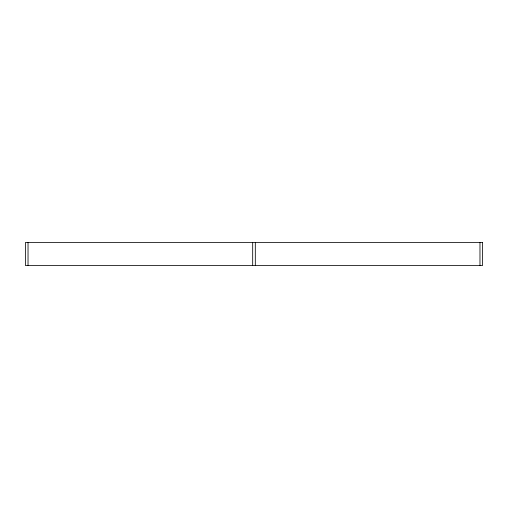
<?xml version="1.0" encoding="UTF-8"?>
<svg xmlns="http://www.w3.org/2000/svg" width="508" height="508" viewBox="0 0 508 508"><rect width="100%" height="100%" fill="white"/><g stroke="black" fill="none" stroke-linecap="round" stroke-linejoin="round"><path stroke-width="0.76" d="M479.971 242.506L479.971 265.494M255.314 242.506L255.314 265.494M252.686 242.506L252.686 265.494M28.029 242.506L28.029 265.494M482.6 242.506L25.4 242.506L25.4 265.494L482.6 265.494L482.6 242.506"/></g></svg>
